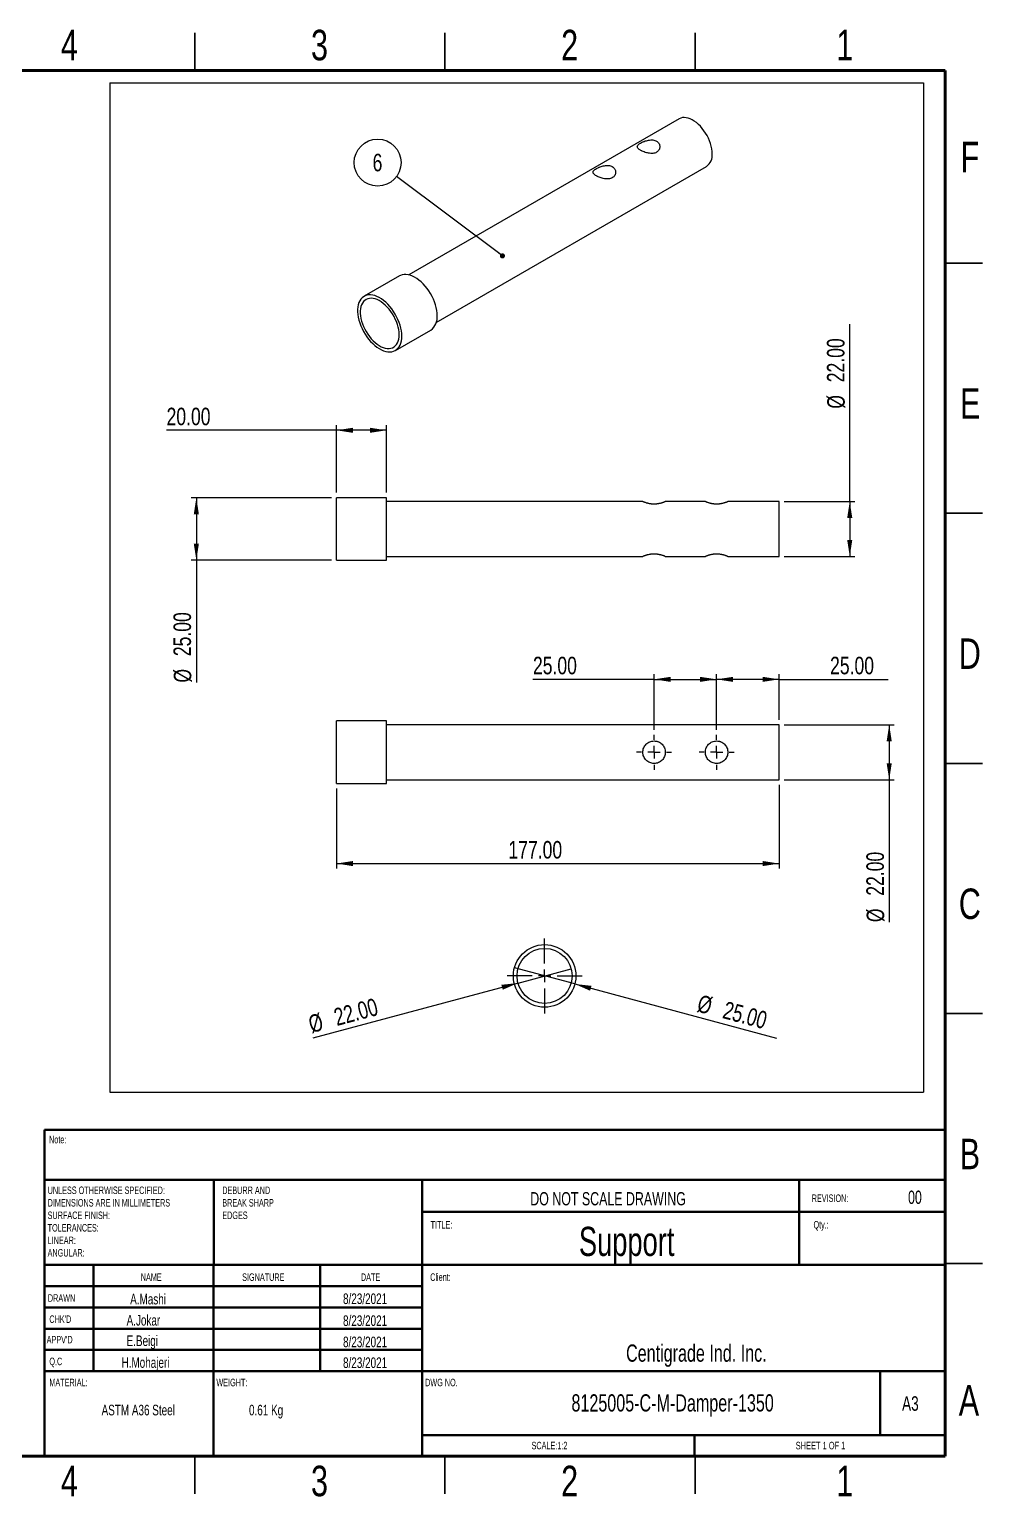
# Model space of a CAD drawing. Header units: millimetres. Extents: x 2 to 418, y 2 to 295.
# Drawn here: x 226.9 to 417.5, y 1.9 to 295.2 of the extents above; entities that cross this region are included whole.
import ezdxf

# ---------------------------------------------------------------- set-up
doc = ezdxf.new("R2010")
doc.units = ezdxf.units.MM
doc.layers.add('RED_DIMENSION', color=1, linetype='Continuous')
doc.styles.add('SLDTEXTSTYLE0', font='TXT', dxfattribs={"width": 0.75})
doc.styles.add('SLDTEXTSTYLE1', font='TXT', dxfattribs={"width": 0.699738})
doc.styles.add('SLDTEXTSTYLE2', font='TXT', dxfattribs={"width": 0.7})
doc.styles.add('SLDTEXTSTYLE3', font='TXT', dxfattribs={"width": 0.65})
doc.dimstyles.new('SLDDIMSTYLE0', dxfattribs={"dimtxt": 0.18, "dimasz": 1.016, "dimexe": 0, "dimexo": 0.0625, "dimgap": 0, "dimtad": 0, "dimtih": 1, "dimtoh": 1, "dimdec": 0, "dimrnd": 1e-09, "dimzin": 0, "dimdsep": 46, "dimtxsty": 'Standard', "dimblk1": 'DOT', "dimblk2": 'DOT', "dimsah": 1, "dimcen": 0.09, "dimadec": 0, "dimazin": 0, "dimtfac": 1.016, "dimtdec": 0, "dimtofl": 0, "dimtmove": 0, "dimatfit": 3, "dimldrblk": 'DOT', "dimfxl": 0, "dimfrac": 2, "dimtolj": 1, "dimtzin": 0, "dimarcsym": 0})
doc.dimstyles.new('SLDDIMSTYLE10', dxfattribs={"dimtxt": 3.5, "dimasz": 3.302, "dimexe": 0, "dimexo": 0.0625, "dimgap": 0.875, "dimtad": 1, "dimlfac": 2, "dimrnd": 1e-09, "dimzin": 4, "dimdsep": 46, "dimtxsty": 'SLDTEXTSTYLE0', "dimblk1": 'NONE', "dimsah": 1, "dimcen": 0, "dimadec": 0, "dimazin": 1, "dimtfac": 1, "dimtmove": 0, "dimatfit": 3, "dimldrblk": 'NONE', "dimfxl": 0, "dimfrac": 2, "dimtolj": 1, "dimtzin": 12, "dimarcsym": 0})
doc.dimstyles.new('SLDDIMSTYLE8', dxfattribs={"dimtxt": 3.5, "dimasz": 3.302, "dimexe": 0, "dimexo": 0.0625, "dimgap": 0.875, "dimtad": 1, "dimlfac": 2, "dimrnd": 1e-09, "dimzin": 4, "dimdsep": 46, "dimtxsty": 'SLDTEXTSTYLE0', "dimsah": 1, "dimcen": 0.09, "dimadec": 0, "dimazin": 1, "dimtfac": 1, "dimtofl": 0, "dimtmove": 0, "dimatfit": 3, "dimfxl": 0, "dimfrac": 2, "dimtolj": 1, "dimtzin": 12, "dimarcsym": 0})

# ---------------------------------------------------------------- blocks, each defined once
blk = doc.blocks.new('SW_NOTE_0')
at = {"color": 0, "linetype": 'Continuous', "lineweight": 0, "char_height": 1.5, "attachment_point": 1, "style": 'SLDTEXTSTYLE2'}
for s, insert in [('UNLESS OTHERWISE SPECIFIED:', (0, 1.93)), ('DIMENSIONS ARE IN MILLIMETERS', (0, -0.57)), ('TOLERANCES:', (0, -5.57)), ('SURFACE FINISH:', (0, -3.07)), ('LINEAR:', (0, -8.07)), ('ANGULAR:', (0, -10.57))]:
    blk.add_mtext(s, dxfattribs=dict(at, insert=insert))
blk = doc.blocks.new('SW_NOTE_1')
at = {"color": 0, "linetype": 'Continuous', "lineweight": 0, "char_height": 1.5, "attachment_point": 1, "style": 'SLDTEXTSTYLE2'}
for s, insert in [('DEBURR AND', (0, 1.93)), ('BREAK SHARP', (0, -0.57)), ('EDGES', (0, -3.07))]:
    blk.add_mtext(s, dxfattribs=dict(at, insert=insert))
blk = doc.blocks.new('SW_NOTE_5')
at = {"layer": 'RED_DIMENSION', "color": 0}
blk.add_circle((-3.76, 2.81), 4.69, dxfattribs=at)
at = {"layer": 'RED_DIMENSION', "color": 0, "insert": (-3.79, 4.57), "char_height": 3.5, "attachment_point": 2, "style": 'SLDTEXTSTYLE0'}
blk.add_mtext('6', dxfattribs=at)
blk = doc.blocks.new('_DOT')
at = {"color": 0, "linetype": 'ByBlock', "lineweight": -2}
blk.add_line((-0.5, 0), (-1, 0), dxfattribs=at)
at = {"color": 0, "linetype": 'ByBlock', "const_width": 0.5}
blk.add_lwpolyline([(-0.25, 0, 1), (0.25, 0, 1)], format="xyb", close=True, dxfattribs=at)
blk = doc.blocks.new('_D_20')
at = {"layer": 'RED_DIMENSION'}
for p, q in [((288.32, 215.07), (254.37, 215.07)), ((288.32, 202.6), (288.32, 216.07)), ((298.32, 215.07), (288.32, 215.07)), ((298.32, 202.6), (298.32, 216.07))]:
    blk.add_line(p, q, dxfattribs=at)
for points in [[(288.32, 215.07), (291.62, 214.56), (291.62, 215.57)], [(298.32, 215.07), (295.02, 215.57), (295.02, 214.56)]]:
    blk.add_solid(points, dxfattribs=at)
at = {"layer": 'RED_DIMENSION', "insert": (254.37, 219.58), "char_height": 3.5, "attachment_point": 1, "style": 'SLDTEXTSTYLE0'}
blk.add_mtext('20.00', dxfattribs=at)
blk = doc.blocks.new('_D_21')
at = {"layer": 'RED_DIMENSION'}
for p, q in [((287.32, 201.6), (259.32, 201.6)), ((260.32, 201.6), (260.32, 189.1)), ((287.32, 189.1), (259.32, 189.1)), ((260.32, 189.1), (260.32, 164.64))]:
    blk.add_line(p, q, dxfattribs=at)
for points in [[(260.32, 201.6), (259.81, 198.3), (260.83, 198.3)], [(260.32, 189.1), (260.83, 192.4), (259.81, 192.4)]]:
    blk.add_solid(points, dxfattribs=at)
at = {"layer": 'RED_DIMENSION', "char_height": 3.5, "attachment_point": 1, "rotation": 90, "style": 'SLDTEXTSTYLE0'}
for s, insert in [('25.00', (255.75, 169.92)), ('%%c', (255.81, 164.64))]:
    blk.add_mtext(s, dxfattribs=dict(at, insert=insert))
blk = doc.blocks.new('_D_22')
at = {"layer": 'RED_DIMENSION'}
for p, q in [((390.93, 200.85), (390.93, 236.31)), ((377.82, 200.85), (391.93, 200.85)), ((390.93, 200.85), (390.93, 189.85)), ((377.82, 189.85), (391.93, 189.85))]:
    blk.add_line(p, q, dxfattribs=at)
for points in [[(390.93, 200.85), (390.42, 197.55), (391.44, 197.55)], [(390.93, 189.85), (391.44, 193.15), (390.42, 193.15)]]:
    blk.add_solid(points, dxfattribs=at)
at = {"layer": 'RED_DIMENSION', "char_height": 3.5, "attachment_point": 1, "rotation": 90, "style": 'SLDTEXTSTYLE0'}
for s, insert in [('22.00', (386.37, 224.67)), ('%%c', (386.42, 219.39))]:
    blk.add_mtext(s, dxfattribs=dict(at, insert=insert))
blk = doc.blocks.new('_D_23')
at = {"layer": 'RED_DIMENSION'}
for p, q in [((376.82, 144.22), (376.82, 127.47)), ((288.32, 143.47), (288.32, 127.47)), ((288.32, 128.47), (376.82, 128.47))]:
    blk.add_line(p, q, dxfattribs=at)
for points in [[(288.32, 128.47), (291.62, 127.96), (291.62, 128.98)], [(376.82, 128.47), (373.52, 128.98), (373.52, 127.96)]]:
    blk.add_solid(points, dxfattribs=at)
at = {"layer": 'RED_DIMENSION', "insert": (322.71, 132.98), "char_height": 3.5, "attachment_point": 1, "style": 'SLDTEXTSTYLE0'}
blk.add_mtext('177.00', dxfattribs=at)
blk = doc.blocks.new('_D_24')
at = {"layer": 'RED_DIMENSION'}
for p, q in [((351.82, 165.29), (327.61, 165.29)), ((351.82, 155.22), (351.82, 166.29)), ((351.82, 165.29), (364.32, 165.29)), ((364.32, 155.22), (364.32, 166.29))]:
    blk.add_line(p, q, dxfattribs=at)
for points in [[(351.82, 165.29), (355.12, 164.78), (355.12, 165.79)], [(364.32, 165.29), (361.02, 165.79), (361.02, 164.78)]]:
    blk.add_solid(points, dxfattribs=at)
at = {"layer": 'RED_DIMENSION', "insert": (327.61, 169.8), "char_height": 3.5, "attachment_point": 1, "style": 'SLDTEXTSTYLE0'}
blk.add_mtext('25.00', dxfattribs=at)
blk = doc.blocks.new('_D_25')
at = {"layer": 'RED_DIMENSION'}
for p, q in [((364.32, 155.22), (364.32, 166.29)), ((376.82, 165.29), (364.32, 165.29)), ((376.82, 157.22), (376.82, 166.29)), ((376.82, 165.29), (398.64, 165.29))]:
    blk.add_line(p, q, dxfattribs=at)
for points in [[(364.32, 165.29), (367.62, 164.78), (367.62, 165.79)], [(376.82, 165.29), (373.52, 165.79), (373.52, 164.78)]]:
    blk.add_solid(points, dxfattribs=at)
at = {"layer": 'RED_DIMENSION', "insert": (387, 169.8), "char_height": 3.5, "attachment_point": 1, "style": 'SLDTEXTSTYLE0'}
blk.add_mtext('25.00', dxfattribs=at)
blk = doc.blocks.new('_D_26')
at = {"layer": 'RED_DIMENSION'}
for p, q in [((377.82, 156.22), (399.82, 156.22)), ((398.82, 156.22), (398.82, 145.22)), ((377.82, 145.22), (399.82, 145.22)), ((398.82, 145.22), (398.82, 116.76))]:
    blk.add_line(p, q, dxfattribs=at)
for points in [[(398.82, 156.22), (398.31, 152.92), (399.33, 152.92)], [(398.82, 145.22), (399.33, 148.52), (398.31, 148.52)]]:
    blk.add_solid(points, dxfattribs=at)
at = {"layer": 'RED_DIMENSION', "char_height": 3.5, "attachment_point": 1, "rotation": 90, "style": 'SLDTEXTSTYLE0'}
for s, insert in [('22.00', (394.25, 122.04)), ('%%c', (394.31, 116.76))]:
    blk.add_mtext(s, dxfattribs=dict(at, insert=insert))
blk = doc.blocks.new('SW_CENTERMARKSYMBOL_5')
at = {"layer": 'RED_DIMENSION', "color": 0}
for p, q in [((0, 2.5), (0, 3.5)), ((-2.5, 0), (-3.5, 0)), ((0, 0), (-1.25, 0)), ((0, 0), (0, 1.25)), ((0, 0), (0, -1.25)), ((0, 0), (1.25, 0)), ((2.5, 0), (3.5, 0)), ((0, -2.5), (0, -3.5))]:
    blk.add_line(p, q, dxfattribs=at)
blk = doc.blocks.new('SW_CENTERMARKSYMBOL_6')
at = {"layer": 'RED_DIMENSION', "color": 0}
for p, q in [((0, 2.5), (0, 3.5)), ((-2.5, 0), (-3.5, 0)), ((0, 0), (-1.25, 0)), ((0, 0), (0, 1.25)), ((0, 0), (0, -1.25)), ((0, 0), (1.25, 0)), ((2.5, 0), (3.5, 0)), ((0, -2.5), (0, -3.5))]:
    blk.add_line(p, q, dxfattribs=at)
blk = doc.blocks.new('_D_27')
at = {"layer": 'RED_DIMENSION'}
for q in [(323.9, 107.63), (376.28, 93.6)]:
    blk.add_line((335.97, 104.4), q, dxfattribs=at)
blk.add_solid([(335.97, 104.4), (339.03, 103.05), (339.3, 104.03)], dxfattribs=at)
at = {"layer": 'RED_DIMENSION', "char_height": 3.5, "attachment_point": 1, "rotation": 345, "style": 'SLDTEXTSTYLE0'}
for s, insert in [('%%c', (361.1, 102.33)), ('25.00', (366.22, 101.01))]:
    blk.add_mtext(s, dxfattribs=dict(at, insert=insert))
blk = doc.blocks.new('_NONE')
blk = doc.blocks.new('_D_28')
at = {"layer": 'RED_DIMENSION'}
for q in [(335.25, 107.44), (283.6, 93.6)]:
    blk.add_line((324.62, 104.59), q, dxfattribs=at)
blk.add_solid([(324.62, 104.59), (321.3, 104.23), (321.57, 103.25)], dxfattribs=at)
at = {"layer": 'RED_DIMENSION', "char_height": 3.5, "attachment_point": 1, "rotation": 15, "style": 'SLDTEXTSTYLE0'}
for s, insert in [('22.00', (287.52, 99.37)), ('%%c', (282.43, 97.95))]:
    blk.add_mtext(s, dxfattribs=dict(at, insert=insert))
blk = doc.blocks.new('SW_CENTERMARKSYMBOL_7')
at = {"layer": 'RED_DIMENSION', "color": 0}
for p, q in [((0, 2.5), (0, 7.5)), ((-2.5, 0), (-7.5, 0)), ((0, 0), (-1.25, 0)), ((0, 0), (0, 1.25)), ((0, 0), (0, -1.25)), ((0, 0), (1.25, 0)), ((2.5, 0), (7.5, 0)), ((0, -2.5), (0, -7.5))]:
    blk.add_line(p, q, dxfattribs=at)

msp = doc.modelspace()

# ---------------------------------------------------------------- linework, layer by layer
at = {"color": 7, "linetype": 'Continuous', "lineweight": 35}
for p, q in [((260, 287), (260, 294.5)), ((310, 287), (310, 294.5)), ((360, 287), (360, 294.5)), ((410, 248.5), (417.5, 248.5)), ((410, 198.5), (417.5, 198.5)), ((417.5, 148.5), (410, 148.5)), ((410, 148.5), (417.5, 148.5)), ((410, 98.5), (417.5, 98.5)), ((410, 48.5), (417.5, 48.5)), ((260, 10), (260, 2.5)), ((310, 10), (310, 2.5)), ((360, 10), (360, 2.5))]:
    msp.add_line(p, q, dxfattribs=at)
at = {"color": 7, "linetype": 'Continuous', "lineweight": 70}
for p, q in [((10, 287), (410, 287)), ((410, 287), (410, 10)), ((410, 10), (10, 10))]:
    msp.add_line(p, q, dxfattribs=at)
at = {"color": 7, "linetype": 'Continuous', "lineweight": 25}
for p, q in [((356.8057, 277.3219), (302.7822, 246.1348)), ((308.2818, 236.6083), (362.3052, 267.7954)), ((300.9228, 245.9274), (293.8518, 241.8454)), ((300.1012, 231.0198), (307.1723, 235.1018)), ((298.3176, 201.5982), (288.3176, 201.5982)), ((288.3176, 195.3482), (288.3176, 201.5982)), ((298.3176, 195.3482), (298.3176, 201.5982)), ((349.5745, 200.8482), (298.3176, 200.8482)), ((362.0745, 200.8482), (354.0676, 200.8482)), ((376.8176, 200.8482), (366.5676, 200.8482)), ((376.8176, 195.3482), (376.8176, 200.8482)), ((288.3176, 189.0982), (288.3176, 195.3482)), ((298.3176, 189.0982), (298.3176, 195.3482)), ((376.8176, 189.8482), (376.8176, 195.3482)), ((288.3176, 189.0982), (298.3176, 189.0982)), ((298.3176, 189.8482), (349.5745, 189.8482)), ((354.0676, 189.8482), (362.0745, 189.8482)), ((366.5676, 189.8482), (376.8176, 189.8482)), ((298.3176, 156.9688), (288.3176, 156.9688)), ((288.3176, 144.4688), (288.3176, 156.9688)), ((298.3176, 144.4688), (298.3176, 156.9688)), ((376.8176, 156.2188), (298.3176, 156.2188)), ((376.8176, 145.2188), (376.8176, 156.2188)), ((288.3176, 144.4688), (298.3176, 144.4688)), ((298.3176, 145.2188), (376.8176, 145.2188))]:
    msp.add_line(p, q, dxfattribs=at)
at = {"color": 7, "linetype": 'Continuous', "lineweight": 50}
for p, q in [((230, 65.25), (230, 75.25)), ((230, 75.25), (410, 75.25)), ((230, 65.25), (410, 65.25)), ((230, 65.25), (230, 10)), ((263.8, 48.25), (263.8, 65.25)), ((305.4639, 65.25), (305.4639, 10)), ((380.8, 58.875), (380.8, 65.25)), ((410, 58.875), (305.4639, 58.875)), ((380.8, 48.25), (380.8, 58.875)), ((410, 48.25), (230, 48.25)), ((239.7476, 48.25), (239.7476, 27)), ((263.7505, 48.25), (263.7505, 10)), ((285.0863, 48.25), (285.0863, 27)), ((305.4639, 44), (230, 44)), ((305.4639, 39.75), (230, 39.75)), ((305.4639, 35.5), (230, 35.5)), ((305.4639, 31.25), (230, 31.25)), ((284.6, 27), (230, 27)), ((284.6, 27), (410, 27)), ((397, 14.25), (397, 27)), ((305.4639, 14.25), (410, 14.25)), ((359.9274, 10), (359.9274, 14.25))]:
    msp.add_line(p, q, dxfattribs=at)
at = {"color": 7, "linetype": 'Continuous', "lineweight": 25, "flags": 128}
for points in [[(363.4445, 270.3135), (363.4225, 270.8036), (363.3567, 271.3136), (363.2477, 271.8377), (363.097, 272.3699), (362.9061, 272.9043), (362.6773, 273.4347), (362.4131, 273.9553), (362.1165, 274.46), (361.7909, 274.9432), (361.4399, 275.3993), (361.0676, 275.8233), (360.6782, 276.2103), (360.2761, 276.5559), (359.8657, 276.8562), (359.4519, 277.1078), (359.0393, 277.3079), (358.6325, 277.4542), (358.2361, 277.545), (357.8547, 277.5793), (357.4926, 277.5567), (357.1538, 277.4775), (356.8423, 277.3425), (356.8057, 277.3219)], [(308.467, 237.9634), (308.445, 238.4842), (308.3794, 239.0252), (308.2706, 239.581), (308.12, 240.146), (307.9288, 240.7148), (307.6991, 241.2815), (307.433, 241.8406), (307.1334, 242.3866), (306.803, 242.9139), (306.4453, 243.4174), (306.0638, 243.8921), (305.6622, 244.3332), (305.2445, 244.7363), (304.815, 245.0975), (304.3778, 245.4131), (303.9374, 245.68), (303.498, 245.8957), (303.0642, 246.0578), (302.64, 246.1648), (302.2299, 246.2157), (301.8379, 246.2099), (301.4678, 246.1476), (301.1233, 246.0292), (300.9228, 245.9274)], [(301.3959, 233.8813), (301.374, 234.4021), (301.3083, 234.9431), (301.1996, 235.4989), (301.0489, 236.064), (300.8577, 236.6327), (300.628, 237.1995), (300.362, 237.7586), (300.0623, 238.3045), (299.732, 238.8319), (299.3742, 239.3354), (298.9927, 239.81), (298.5911, 240.2511), (298.1735, 240.6543), (297.7439, 241.0154), (297.3068, 241.3311), (296.8663, 241.598), (296.427, 241.8136), (295.9931, 241.9757), (295.569, 242.0828), (295.1589, 242.1337), (294.7668, 242.1279), (294.3967, 242.0655), (294.0522, 241.9472), (293.7368, 241.774), (293.4536, 241.5478), (293.2055, 241.2707), (292.9947, 240.9455), (292.8236, 240.5755), (292.6937, 240.1643), (292.6064, 239.716), (292.5626, 239.2351), (292.5626, 238.7263), (292.6064, 238.1948), (292.6937, 237.6457), (292.8236, 237.0846), (292.9947, 236.5169), (293.2055, 235.9485), (293.4536, 235.3849), (293.7368, 234.8316), (294.0522, 234.2943), (294.3967, 233.7783), (294.7668, 233.2886), (295.1589, 232.8301), (295.569, 232.4075), (295.9931, 232.0249), (296.427, 231.6861), (296.8663, 231.3944), (297.3068, 231.1528), (297.7439, 230.9637), (298.1735, 230.829), (298.5911, 230.7499), (298.9927, 230.7273), (299.3742, 230.7614), (299.732, 230.8519), (300.0623, 230.9979), (300.362, 231.1978), (300.628, 231.4498), (300.8577, 231.7513), (301.0489, 232.0993), (301.1996, 232.4904), (301.3083, 232.9207), (301.374, 233.3859), (301.3959, 233.8813)], [(300.8656, 234.1875), (300.8436, 234.6776), (300.7777, 235.1875), (300.6688, 235.7116), (300.518, 236.2438), (300.3272, 236.7782), (300.0983, 237.3087), (299.8341, 237.8292), (299.5375, 238.3339), (299.2119, 238.8171), (298.861, 239.2733), (298.4887, 239.6972), (298.0993, 240.0842), (297.6971, 240.4298), (297.2868, 240.7301), (296.873, 240.9818), (296.4603, 241.1818), (296.0535, 241.3281), (295.6572, 241.4189), (295.2758, 241.4532), (294.9136, 241.4306), (294.5749, 241.3514), (294.2634, 241.2165), (293.9826, 241.0273), (293.7357, 240.7861), (293.5255, 240.4956), (293.3545, 240.159), (293.2244, 239.7802), (293.1369, 239.3635), (293.0929, 238.9136), (293.0929, 238.4355), (293.1369, 237.9348), (293.2244, 237.417), (293.3545, 236.8881), (293.5255, 236.3541), (293.7357, 235.8209), (293.9826, 235.2946), (294.2634, 234.7813), (294.5749, 234.2866), (294.9136, 233.8163), (295.2758, 233.3756), (295.6572, 232.9696), (296.0535, 232.6028), (296.4603, 232.2793), (296.873, 232.003), (297.2868, 231.7768), (297.6971, 231.6034), (298.0993, 231.4847), (298.4887, 231.4221), (298.861, 231.4162), (299.2119, 231.4672), (299.5375, 231.5744), (299.8341, 231.7367), (300.0983, 231.9521), (300.3272, 232.2184), (300.518, 232.5324), (300.6688, 232.8906), (300.7777, 233.2889), (300.8436, 233.7228), (300.8656, 234.1875)]]:
    msp.add_lwpolyline(points, dxfattribs=at)
at = {"color": 7, "linetype": 'Continuous', "lineweight": 25}
for radius in [6.25, 5.5]:
    msp.add_circle((329.9374, 106.0158), radius, dxfattribs=at)
for centre, radius, start, end in [((360.7313, 270.0243), 2.7286, 305.227789, 6.084389), ((305.3467, 237.6515), 3.1358, 305.603718, 5.708457)]:
    msp.add_arc(centre, radius, start, end, dxfattribs=at)
for points, knots in [([(352.3076, 272.8655), (352.2013, 272.9269), (352.0864, 272.9761), (351.8403, 273.0515), (351.7075, 273.0779), (351.435, 273.107), (351.295, 273.1102), (351.0075, 273.0964), (350.8608, 273.0792), (350.5707, 273.0285), (350.4255, 272.9948), (350.137, 272.9137), (349.9975, 272.8673), (349.7946, 272.7911), (349.728, 272.7645), (349.5971, 272.7094), (349.5326, 272.6807), (349.3472, 272.5938), (349.2328, 272.5343), (349.0224, 272.413), (348.9263, 272.3509), (348.7622, 272.2295), (348.6927, 272.1694), (348.5797, 272.049), (348.5377, 271.9904), (348.4811, 271.8732), (348.4667, 271.8141), (348.4665, 271.697), (348.4804, 271.6386), (348.5367, 271.5192), (348.5794, 271.4584), (348.6905, 271.3372), (348.7592, 271.2762), (348.9247, 271.1518), (349.0192, 271.0902), (349.1761, 270.9995), (349.231, 270.9694), (349.3464, 270.9099), (349.407, 270.8803), (349.5927, 270.7945), (349.7228, 270.7405), (349.9957, 270.6402), (350.1382, 270.594), (350.4242, 270.5152), (350.5699, 270.4818), (350.8631, 270.4306), (351.0076, 270.4134), (351.2929, 270.3979), (351.4355, 270.3999), (351.7075, 270.4267), (351.8372, 270.4512), (352.0839, 270.5247), (352.2014, 270.5745), (352.4114, 270.6954), (352.5055, 270.7669), (352.6716, 270.9316), (352.741, 271.0225), (352.8529, 271.2168), (352.8958, 271.3217), (352.9523, 271.5351), (352.9665, 271.6439), (352.9667, 271.8636), (352.9524, 271.9737), (352.8963, 272.1847), (352.8546, 272.2867), (352.7416, 272.4814), (352.6723, 272.5707), (352.5089, 272.7318), (352.4139, 272.8042), (352.3076, 272.8655)], [0, 0, 0, 0, 0.03125, 0.03125, 0.0625, 0.0625, 0.09375, 0.09375, 0.125, 0.125, 0.15625, 0.15625, 0.1875, 0.1875, 0.203125, 0.203125, 0.21875, 0.21875, 0.25, 0.25, 0.28125, 0.28125, 0.3125, 0.3125, 0.34375, 0.34375, 0.375, 0.375, 0.40625, 0.40625, 0.4375, 0.4375, 0.46875, 0.46875, 0.5, 0.5, 0.515625, 0.515625, 0.53125, 0.53125, 0.5625, 0.5625, 0.59375, 0.59375, 0.625, 0.625, 0.65625, 0.65625, 0.6875, 0.6875, 0.71875, 0.71875, 0.75, 0.75, 0.78125, 0.78125, 0.8125, 0.8125, 0.84375, 0.84375, 0.875, 0.875, 0.90625, 0.90625, 0.9375, 0.9375, 0.96875, 0.96875, 1, 1, 1, 1]), ([(343.4688, 267.763), (343.3624, 267.8244), (343.2475, 267.8735), (343.0015, 267.9489), (342.8687, 267.9753), (342.5961, 268.0045), (342.4562, 268.0077), (342.1687, 267.9938), (342.0219, 267.9766), (341.7319, 267.9259), (341.5866, 267.8923), (341.2982, 267.8111), (341.1586, 267.7648), (340.9557, 267.6885), (340.8892, 267.662), (340.7583, 267.6068), (340.6938, 267.5781), (340.5083, 267.4912), (340.3939, 267.4318), (340.1835, 267.3105), (340.0874, 267.2483), (339.9234, 267.127), (339.8539, 267.0669), (339.7409, 266.9465), (339.6989, 266.8879), (339.6423, 266.7707), (339.6279, 266.7116), (339.6277, 266.5944), (339.6416, 266.536), (339.6978, 266.4167), (339.7405, 266.3559), (339.8517, 266.2347), (339.9204, 266.1737), (340.0858, 266.0493), (340.1803, 265.9876), (340.3373, 265.8969), (340.3922, 265.8669), (340.5075, 265.8074), (340.5681, 265.7778), (340.7538, 265.6919), (340.884, 265.638), (341.1569, 265.5376), (341.2994, 265.4915), (341.5854, 265.4127), (341.731, 265.3792), (342.0243, 265.3281), (342.1687, 265.3108), (342.4541, 265.2954), (342.5966, 265.2974), (342.8687, 265.3242), (342.9984, 265.3486), (343.2451, 265.4221), (343.3626, 265.4719), (343.5725, 265.5928), (343.6667, 265.6643), (343.8327, 265.829), (343.9021, 265.9199), (344.014, 266.1142), (344.0569, 266.2191), (344.1135, 266.4325), (344.1277, 266.5414), (344.1279, 266.761), (344.1136, 266.8711), (344.0575, 267.0822), (344.0157, 267.1842), (343.9028, 267.3788), (343.8335, 267.4682), (343.6701, 267.6292), (343.5751, 267.7016), (343.4688, 267.763)], [0, 0, 0, 0, 0.03125, 0.03125, 0.0625, 0.0625, 0.09375, 0.09375, 0.125, 0.125, 0.15625, 0.15625, 0.1875, 0.1875, 0.203125, 0.203125, 0.21875, 0.21875, 0.25, 0.25, 0.28125, 0.28125, 0.3125, 0.3125, 0.34375, 0.34375, 0.375, 0.375, 0.40625, 0.40625, 0.4375, 0.4375, 0.46875, 0.46875, 0.5, 0.5, 0.515625, 0.515625, 0.53125, 0.53125, 0.5625, 0.5625, 0.59375, 0.59375, 0.625, 0.625, 0.65625, 0.65625, 0.6875, 0.6875, 0.71875, 0.71875, 0.75, 0.75, 0.78125, 0.78125, 0.8125, 0.8125, 0.84375, 0.84375, 0.875, 0.875, 0.90625, 0.90625, 0.9375, 0.9375, 0.96875, 0.96875, 1, 1, 1, 1]), ([(349.5745, 200.8454), (349.5725, 200.8463), (349.5674, 200.8483), (349.588, 200.8399), (349.6292, 200.8233), (349.6984, 200.7958), (349.7925, 200.76), (349.9328, 200.7083), (350.1162, 200.6455), (350.3363, 200.5804), (350.4838, 200.5405), (350.643, 200.5017), (350.8109, 200.466), (350.9865, 200.4343), (351.1693, 200.4075), (351.3603, 200.3865), (351.5505, 200.3729), (351.8584, 200.3623), (352.1607, 200.3743), (352.5035, 200.4115), (352.7192, 200.4455), (352.9252, 200.487), (353.1273, 200.5334), (353.316, 200.5847), (353.4872, 200.6369), (353.6075, 200.6762), (353.7177, 200.7143), (353.8154, 200.7498), (353.8976, 200.7808), (353.9638, 200.8065), (354.0142, 200.8266), (354.049, 200.8406), (354.0655, 200.8474), (354.067, 200.848), (354.0676, 200.8482)], [0, 0, 0, 0, 0.01825767, 0.04466549, 0.06899132, 0.11826621, 0.14325625, 0.16836272, 0.24479859, 0.27152012, 0.29860979, 0.32588771, 0.35355726, 0.38051065, 0.40767152, 0.43551843, 0.46361671, 0.48866746, 0.56519735, 0.5892269, 0.637874, 0.66252552, 0.68798596, 0.73942651, 0.76561371, 0.79269007, 0.8199554, 0.8478326, 0.87593022, 0.90244212, 0.92938249, 0.95654549, 0.98417219, 1, 1, 1, 1]), ([(362.0745, 200.8454), (362.0725, 200.8463), (362.0674, 200.8483), (362.088, 200.8399), (362.1292, 200.8233), (362.1984, 200.7958), (362.2925, 200.76), (362.4328, 200.7083), (362.6162, 200.6455), (362.8363, 200.5804), (362.9838, 200.5405), (363.143, 200.5017), (363.3109, 200.466), (363.4865, 200.4343), (363.6693, 200.4075), (363.8603, 200.3865), (364.0505, 200.3729), (364.3584, 200.3623), (364.6607, 200.3743), (365.0035, 200.4115), (365.2192, 200.4455), (365.4252, 200.487), (365.6273, 200.5334), (365.816, 200.5847), (365.9872, 200.6369), (366.1075, 200.6762), (366.2177, 200.7143), (366.3154, 200.7498), (366.3976, 200.7808), (366.4638, 200.8065), (366.5142, 200.8266), (366.549, 200.8406), (366.5655, 200.8474), (366.567, 200.848), (366.5676, 200.8482)], [0, 0, 0, 0, 0.018257672, 0.044665479, 0.068991309, 0.118266235, 0.143256328, 0.168362789, 0.244798503, 0.271520039, 0.2986098, 0.325887721, 0.353557275, 0.380510543, 0.407671417, 0.435518447, 0.463616724, 0.488667343, 0.565197493, 0.589227042, 0.637873903, 0.662525648, 0.68798598, 0.73942643, 0.765613722, 0.79269008, 0.819955408, 0.847832608, 0.875930172, 0.902442162, 0.92938246, 0.956545507, 0.984172198, 1, 1, 1, 1]), ([(354.0676, 189.8482), (354.0662, 189.8488), (354.0603, 189.8512), (353.9969, 189.8772), (353.8704, 189.9262), (353.7599, 189.9674), (353.5902, 190.0264), (353.4286, 190.0785), (353.2444, 190.1313), (353.0939, 190.1705), (352.9325, 190.208), (352.7601, 190.2428), (352.5776, 190.2734), (352.3326, 190.3057), (352.0811, 190.3253), (351.8297, 190.3307), (351.6448, 190.3276), (351.4085, 190.3152), (351.1819, 190.2915), (350.964, 190.2583), (350.7514, 190.2193), (350.5508, 190.1735), (350.3635, 190.1237), (350.2281, 190.0843), (350.1006, 190.0444), (349.9836, 190.0052), (349.8793, 189.9685), (349.7885, 189.935), (349.7119, 189.9058), (349.6496, 189.8813), (349.6059, 189.8638), (349.5729, 189.8504), (349.5739, 189.8508), (349.5745, 189.8511)], [0, 0, 0, 0, 0.02501955, 0.10139956, 0.12640584, 0.17704498, 0.20271682, 0.25509856, 0.28165173, 0.30855762, 0.33574452, 0.36312942, 0.39116516, 0.41943923, 0.47154438, 0.49805495, 0.52502015, 0.54914506, 0.59802664, 0.62282378, 0.64749475, 0.6974126, 0.72269547, 0.74925433, 0.77617327, 0.80327592, 0.8307593, 0.8578081, 0.88506095, 0.91298342, 0.94114912, 0.96663699, 1, 1, 1, 1]), ([(366.5676, 189.8482), (366.5662, 189.8488), (366.5603, 189.8512), (366.4969, 189.8772), (366.3704, 189.9262), (366.2599, 189.9674), (366.0902, 190.0264), (365.9286, 190.0785), (365.7444, 190.1313), (365.5939, 190.1705), (365.4325, 190.208), (365.2601, 190.2428), (365.0776, 190.2734), (364.8326, 190.3057), (364.5811, 190.3253), (364.3297, 190.3307), (364.1448, 190.3276), (363.9085, 190.3152), (363.6819, 190.2915), (363.464, 190.2583), (363.2514, 190.2193), (363.0508, 190.1735), (362.8635, 190.1237), (362.7281, 190.0843), (362.6006, 190.0444), (362.4836, 190.0052), (362.3793, 189.9685), (362.2885, 189.935), (362.2119, 189.9058), (362.1496, 189.8813), (362.1059, 189.8638), (362.0729, 189.8504), (362.0739, 189.8508), (362.0745, 189.8511)], [0, 0, 0, 0, 0.02501954, 0.10139959, 0.12640587, 0.17704501, 0.20271686, 0.25509851, 0.28165178, 0.30855747, 0.33574437, 0.36312938, 0.39116525, 0.41943932, 0.47154448, 0.49805505, 0.52502012, 0.54914503, 0.59802649, 0.62282375, 0.64749472, 0.69741269, 0.72269546, 0.74925423, 0.77617325, 0.80327591, 0.83075936, 0.8578081, 0.88506095, 0.91298342, 0.9411491, 0.96663699, 1, 1, 1, 1]), ([(354.0676, 150.7188), (354.0676, 150.8692), (354.0527, 151.0168), (353.9945, 151.3066), (353.9505, 151.4504), (353.8369, 151.7222), (353.7676, 151.8508), (353.6043, 152.0942), (353.5106, 152.2079), (353.3054, 152.413), (353.1928, 152.5057), (352.9486, 152.6695), (352.8202, 152.7384), (352.6178, 152.823), (352.5487, 152.848), (352.4071, 152.8915), (352.3343, 152.91), (352.116, 152.9539), (351.9689, 152.9687), (351.6718, 152.969), (351.5209, 152.9541), (351.2308, 152.896), (351.0895, 152.8529), (350.8155, 152.7388), (350.6868, 152.6695), (350.4447, 152.5074), (350.3303, 152.4134), (350.1245, 152.2078), (350.0322, 152.0959), (349.8689, 151.853), (349.7983, 151.7221), (349.6853, 151.4519), (349.6418, 151.3112), (349.5826, 151.018), (349.5678, 150.8696), (349.5675, 150.6474), (349.5711, 150.5732), (349.5857, 150.4247), (349.5968, 150.3501), (349.6406, 150.1313), (349.6837, 149.9904), (349.7971, 149.7179), (349.8676, 149.5869), (350.03, 149.3447), (350.1228, 149.2316), (350.3302, 149.0243), (350.4423, 148.9321), (350.6838, 148.77), (350.8147, 148.6993), (351.0861, 148.586), (351.2264, 148.5429), (351.5166, 148.4842), (351.6675, 148.4689), (351.9642, 148.4687), (352.1118, 148.4831), (352.4053, 148.5418), (352.5469, 148.5852), (352.818, 148.6981), (352.9491, 148.7686), (353.1918, 148.9312), (353.304, 149.0234), (353.5107, 149.2298), (353.6044, 149.3437), (353.7666, 149.5853), (353.8362, 149.7139), (353.9509, 149.9883), (353.9941, 150.1296), (354.0524, 150.4189), (354.0676, 150.5684), (354.0676, 150.7188)], [0, 0, 0, 0, 0.03125, 0.03125, 0.0625, 0.0625, 0.09375, 0.09375, 0.125, 0.125, 0.15625, 0.15625, 0.1875, 0.1875, 0.203125, 0.203125, 0.21875, 0.21875, 0.25, 0.25, 0.28125, 0.28125, 0.3125, 0.3125, 0.34375, 0.34375, 0.375, 0.375, 0.40625, 0.40625, 0.4375, 0.4375, 0.46875, 0.46875, 0.5, 0.5, 0.515625, 0.515625, 0.53125, 0.53125, 0.5625, 0.5625, 0.59375, 0.59375, 0.625, 0.625, 0.65625, 0.65625, 0.6875, 0.6875, 0.71875, 0.71875, 0.75, 0.75, 0.78125, 0.78125, 0.8125, 0.8125, 0.84375, 0.84375, 0.875, 0.875, 0.90625, 0.90625, 0.9375, 0.9375, 0.96875, 0.96875, 1, 1, 1, 1]), ([(366.5676, 150.7188), (366.5676, 150.8692), (366.5527, 151.0168), (366.4945, 151.3066), (366.4505, 151.4504), (366.3369, 151.7222), (366.2676, 151.8508), (366.1043, 152.0942), (366.0106, 152.2079), (365.8054, 152.413), (365.6928, 152.5057), (365.4486, 152.6695), (365.3202, 152.7384), (365.1178, 152.823), (365.0487, 152.848), (364.9071, 152.8915), (364.8343, 152.91), (364.616, 152.9539), (364.4689, 152.9687), (364.1718, 152.969), (364.0209, 152.9541), (363.7308, 152.896), (363.5895, 152.8529), (363.3155, 152.7388), (363.1868, 152.6695), (362.9447, 152.5074), (362.8303, 152.4134), (362.6245, 152.2078), (362.5322, 152.0959), (362.3689, 151.853), (362.2983, 151.7221), (362.1853, 151.4519), (362.1418, 151.3112), (362.0826, 151.018), (362.0678, 150.8696), (362.0675, 150.6474), (362.0711, 150.5732), (362.0857, 150.4247), (362.0968, 150.3501), (362.1406, 150.1313), (362.1837, 149.9904), (362.2971, 149.7179), (362.3676, 149.5869), (362.53, 149.3447), (362.6228, 149.2316), (362.8302, 149.0243), (362.9423, 148.9321), (363.1838, 148.77), (363.3147, 148.6993), (363.5861, 148.586), (363.7264, 148.5429), (364.0166, 148.4842), (364.1675, 148.4689), (364.4642, 148.4687), (364.6118, 148.4831), (364.9053, 148.5418), (365.0469, 148.5852), (365.318, 148.6981), (365.4491, 148.7686), (365.6918, 148.9312), (365.804, 149.0234), (366.0107, 149.2298), (366.1044, 149.3437), (366.2666, 149.5853), (366.3362, 149.7139), (366.4509, 149.9883), (366.4941, 150.1296), (366.5524, 150.4189), (366.5676, 150.5684), (366.5676, 150.7188)], [0, 0, 0, 0, 0.03125, 0.03125, 0.0625, 0.0625, 0.09375, 0.09375, 0.125, 0.125, 0.15625, 0.15625, 0.1875, 0.1875, 0.203125, 0.203125, 0.21875, 0.21875, 0.25, 0.25, 0.28125, 0.28125, 0.3125, 0.3125, 0.34375, 0.34375, 0.375, 0.375, 0.40625, 0.40625, 0.4375, 0.4375, 0.46875, 0.46875, 0.5, 0.5, 0.515625, 0.515625, 0.53125, 0.53125, 0.5625, 0.5625, 0.59375, 0.59375, 0.625, 0.625, 0.65625, 0.65625, 0.6875, 0.6875, 0.71875, 0.71875, 0.75, 0.75, 0.78125, 0.78125, 0.8125, 0.8125, 0.84375, 0.84375, 0.875, 0.875, 0.90625, 0.90625, 0.9375, 0.9375, 0.96875, 0.96875, 1, 1, 1, 1])]:
    msp.add_open_spline(points, degree=3, knots=knots, dxfattribs=at)
at = {"layer": 'RED_DIMENSION'}
for p, q in [((243.029, 284.5274), (405.706, 284.5274)), ((243.029, 284.5274), (243.029, 82.7917)), ((405.706, 284.5274), (405.706, 82.7917)), ((243.029, 82.7917), (405.706, 82.7917))]:
    msp.add_line(p, q, dxfattribs=at)

# ---------------------------------------------------------------- block references
at = {"color": 7, "linetype": 'Continuous', "lineweight": 0}
for name, p in [('SW_NOTE_0', (230.5937, 61.9874)), ('SW_NOTE_1', (265.5019, 61.9874))]:
    msp.add_blockref(name, p, dxfattribs=at)
at = {"layer": 'RED_DIMENSION'}
for name, p in [('SW_NOTE_5', (300.3213, 265.7618)), ('SW_CENTERMARKSYMBOL_5', (351.8176, 150.7188)), ('SW_CENTERMARKSYMBOL_6', (364.3176, 150.7188)), ('SW_CENTERMARKSYMBOL_7', (329.9374, 106.0158))]:
    msp.add_blockref(name, p, dxfattribs=at)

# ---------------------------------------------------------------- texts
at = {"color": 7, "linetype": 'Continuous', "lineweight": 0}
for s, insert, char_height, attachment_point, style in [('4', (234.9386, 295.1137), 6.096, 2, 'SLDTEXTSTYLE0'), ('3', (284.9386, 295.1137), 6.096, 2, 'SLDTEXTSTYLE0'), ('2', (334.9386, 295.1137), 6.096, 2, 'SLDTEXTSTYLE0'), ('1', (389.9386, 295.1137), 6.096, 2, 'SLDTEXTSTYLE0'), ('F', (414.9365, 272.7257), 6.096, 2, 'SLDTEXTSTYLE0'), ('E', (415.0106, 223.4757), 6.096, 2, 'SLDTEXTSTYLE0'), ('D', (414.9302, 173.4757), 6.096, 2, 'SLDTEXTSTYLE0'), ('C', (414.9365, 123.4757), 6.096, 2, 'SLDTEXTSTYLE0'), ('Note:', (230.8782, 74.0551), 1.5, 1, 'SLDTEXTSTYLE2'), ('B', (414.9534, 73.4757), 6.096, 2, 'SLDTEXTSTYLE0'), ('DO NOT SCALE DRAWING', (327.0719, 62.7991), 2.645833, 1, 'SLDTEXTSTYLE2'), ('REVISION:', (383.3276, 62.3289), 1.5, 1, 'SLDTEXTSTYLE2'), ('00', (403.9619, 63.0969), 2.64583, 2, 'SLDTEXTSTYLE2'), ('TITLE:', (307.1522, 57.0236), 1.5, 1, 'SLDTEXTSTYLE2'), ('Support', (346.3374, 55.8624), 5.82083, 2, 'SLDTEXTSTYLE2'), ('Qty.:', (383.6808, 57.0236), 1.5, 1, 'SLDTEXTSTYLE2'), ('NAME', (249.2117, 46.5557), 1.5, 1, 'SLDTEXTSTYLE2'), ('SIGNATURE', (269.4789, 46.5557), 1.5, 1, 'SLDTEXTSTYLE2'), ('DATE', (293.2166, 46.5557), 1.5, 1, 'SLDTEXTSTYLE2'), ('Client:', (307.0605, 46.5557), 1.5, 1, 'SLDTEXTSTYLE2'), ('DRAWN', (230.6434, 42.3787), 1.5, 1, 'SLDTEXTSTYLE1'), ('A.Mashi', (247.0953, 42.4727), 2.11667, 1, 'SLDTEXTSTYLE2'), ('8/23/2021', (289.6445, 42.5485), 2.11667, 1, 'SLDTEXTSTYLE2'), ("CHK'D", (230.9392, 38.1558), 1.5, 1, 'SLDTEXTSTYLE2'), ('A.Jokar', (246.3839, 38.2498), 2.11667, 1, 'SLDTEXTSTYLE2'), ('8/23/2021', (289.6445, 38.1635), 2.11667, 1, 'SLDTEXTSTYLE2'), ("APPV'D", (230.4017, 34.0598), 1.5, 1, 'SLDTEXTSTYLE2'), ('E.Beigi', (246.3839, 34.1538), 2.11667, 1, 'SLDTEXTSTYLE2'), ('8/23/2021', (289.6445, 33.918), 2.11667, 1, 'SLDTEXTSTYLE2'), ('Centigrade Ind. Inc.', (360.2729, 32.3421), 3.439583, 2, 'SLDTEXTSTYLE2'), ('Q.C', (230.9392, 29.7097), 1.5, 1, 'SLDTEXTSTYLE2'), ('H.Mohajeri', (245.3687, 29.8037), 2.11667, 1, 'SLDTEXTSTYLE2'), ('8/23/2021', (289.6445, 29.7636), 2.11667, 1, 'SLDTEXTSTYLE2'), ('MATERIAL:', (230.9392, 25.4986), 1.5, 1, 'SLDTEXTSTYLE2'), ('WEIGHT:', (264.3254, 25.4981), 1.5, 1, 'SLDTEXTSTYLE2'), ('DWG NO.', (306.0484, 25.4981), 1.5, 1, 'SLDTEXTSTYLE2'), ('A', (414.7566, 24.2257), 6.096, 2, 'SLDTEXTSTYLE0'), ('8125005-C-M-Damper-1350', (335.3049, 22.3902), 3.439583, 1, 'SLDTEXTSTYLE2'), ('A3', (401.3887, 22.0002), 2.91042, 1, 'SLDTEXTSTYLE2'), ('ASTM A36 Steel', (248.7042, 20.2928), 2.116667, 2, 'SLDTEXTSTYLE2'), ('0.61 Kg', (270.8477, 20.2928), 2.11667, 1, 'SLDTEXTSTYLE2'), ('SCALE:1:2', (327.3245, 12.8941), 1.5, 1, 'SLDTEXTSTYLE2'), ('SHEET 1 OF 1', (380.1332, 12.8941), 1.5, 1, 'SLDTEXTSTYLE3'), ('4', (234.9386, 8.1137), 6.096, 2, 'SLDTEXTSTYLE0'), ('3', (284.9386, 8.1137), 6.096, 2, 'SLDTEXTSTYLE0'), ('2', (334.9386, 8.1137), 6.096, 2, 'SLDTEXTSTYLE0'), ('1', (389.9386, 8.1137), 6.096, 2, 'SLDTEXTSTYLE0')]:
    msp.add_mtext(s, dxfattribs=dict(at, insert=insert, char_height=char_height, attachment_point=attachment_point, style=style))

# ---------------------------------------------------------------- dimensions: what is measured, and where the dimension line sits
at = {"layer": 'RED_DIMENSION'}
for base, p1, p2, picture, middle in [((390.9305, 189.8482), (376.8176, 200.8482), (376.8176, 189.8482), '_D_22', (390.9305, 227.8516)), ((260.3176, 189.0982), (288.3176, 201.5982), (288.3176, 189.0982), '_D_21', (260.3176, 173.0982)), ((398.8176, 145.2188), (376.8176, 156.2188), (376.8176, 145.2188), '_D_26', (398.8176, 125.2208))]:
    dim = msp.add_linear_dim(base=base, p1=p1, p2=p2, angle=90, text='%%c<>', dimstyle='SLDDIMSTYLE8', dxfattribs=at)
    dim.commit()
    dim.dimension.update_dxf_attribs({"geometry": picture, "text_midpoint": middle, "dimtype": 160})
for base, p1, p2, picture, middle in [((288.3176, 215.066), (298.3176, 201.5982), (288.3176, 201.5982), '_D_20', (260.1899, 215.066)), ((364.3176, 165.2867), (351.8176, 154.2188), (364.3176, 154.2188), '_D_24', (333.4327, 165.2867)), ((364.3176, 165.2867), (376.8176, 156.2188), (364.3176, 154.2188), '_D_25', (392.8176, 165.2867)), ((376.8176, 128.4688), (288.3176, 144.4688), (376.8176, 145.2188), '_D_23', (329.8235, 128.4688))]:
    dim = msp.add_linear_dim(base=base, p1=p1, p2=p2, dimstyle='SLDDIMSTYLE8', dxfattribs=at)
    dim.commit()
    dim.dimension.update_dxf_attribs({"geometry": picture, "text_midpoint": middle, "dimtype": 160})
for p1, p2, picture, middle in [((335.25, 107.4393), (324.6248, 104.5923), '_D_28', (291.6714, 95.7625)), ((323.9004, 107.6335), (335.9745, 104.3982), '_D_27', (368.2034, 95.7625))]:
    dim = msp.add_diameter_dim_2p(p1=p1, p2=p2, dimstyle='SLDDIMSTYLE10', dxfattribs=at)
    dim.commit()
    dim.dimension.update_dxf_attribs({"geometry": picture, "text_midpoint": middle, "dimtype": 163})

# ---------------------------------------------------------------- leaders
msp.add_leader([(321.5089, 249.9196), (300.3213, 265.7618)], dimstyle='SLDDIMSTYLE0', dxfattribs=at)

doc.saveas('drawing.dxf')
